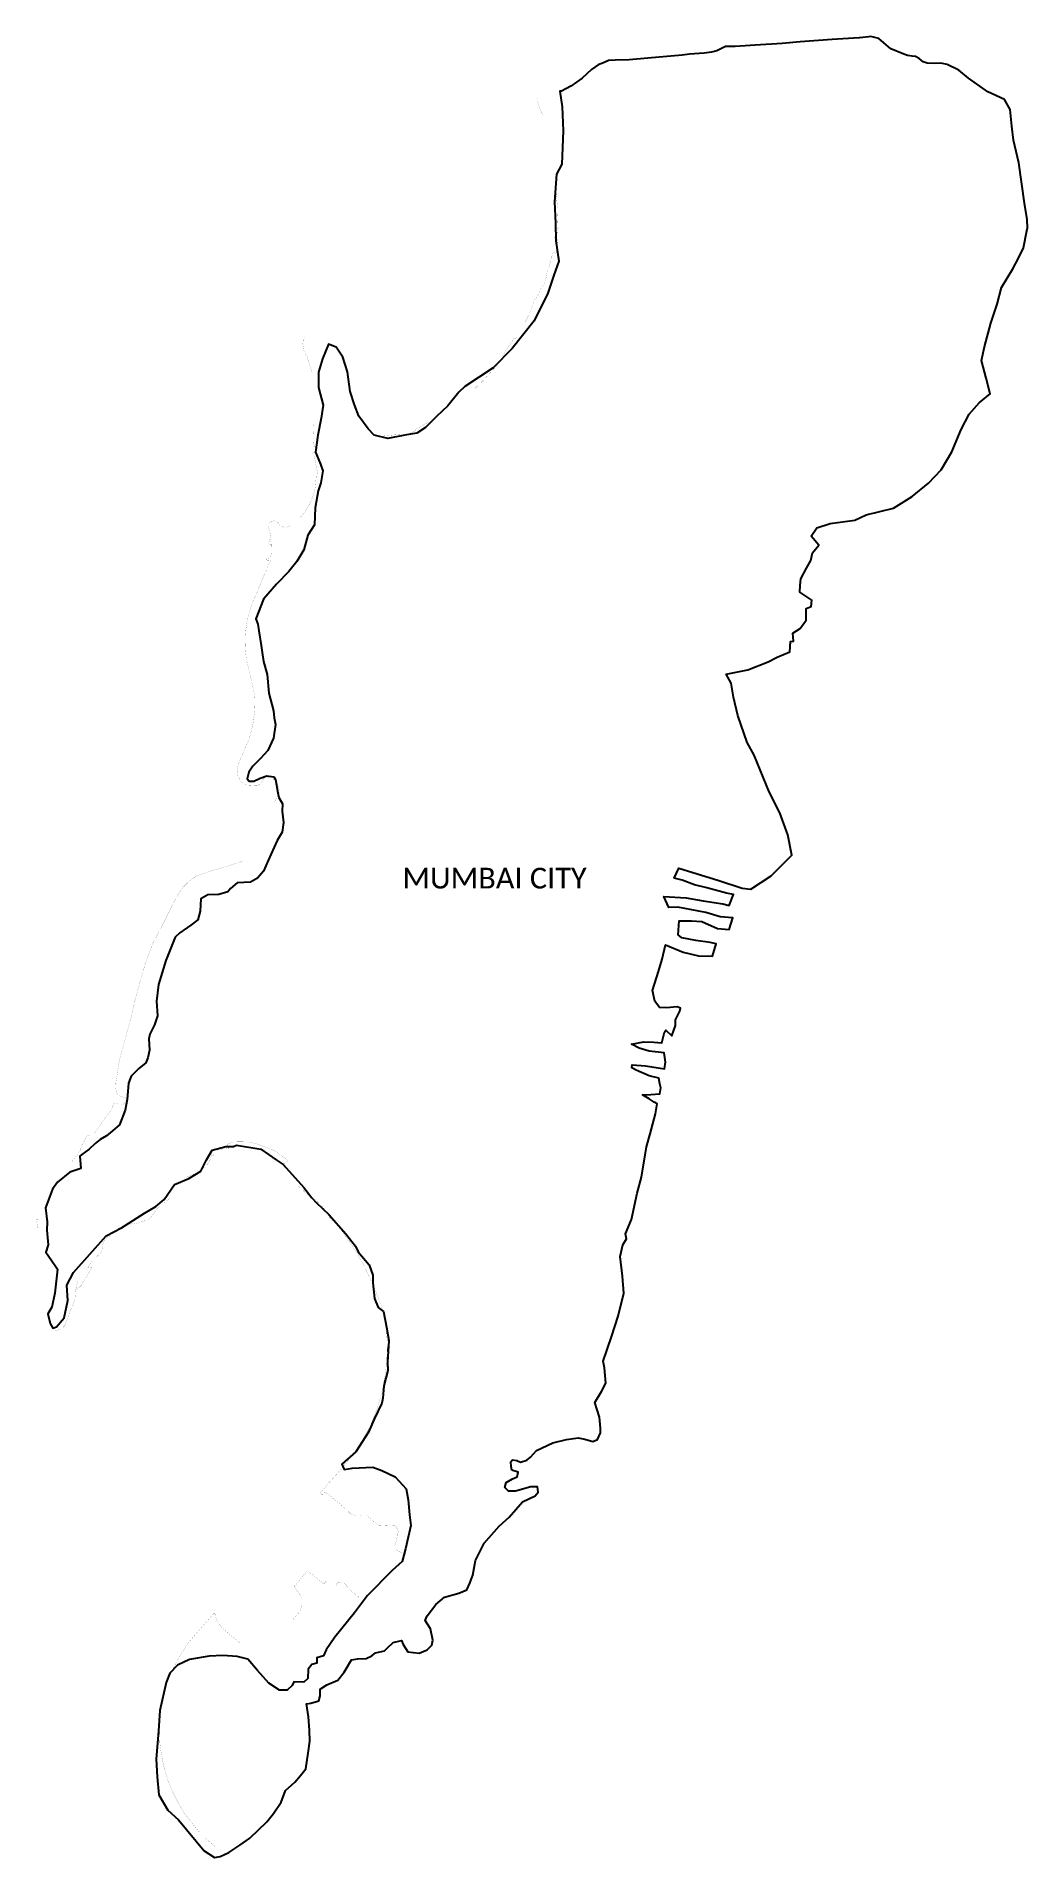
# Model space of a CAD drawing. Header units: metres. Extents: x 267457 to 277034, y 2090463 to 2108057.
import ezdxf

# ---------------------------------------------------------------- set-up
doc = ezdxf.new("R2010")
doc.units = ezdxf.units.M
doc.layers.add('SEAWALL', color=170, linetype='Continuous')
doc.layers.add('village', color=3, linetype='Continuous')
doc.styles.get("Standard").update_dxf_attribs({"font": 'calibri.ttf'})

msp = doc.modelspace()

# ---------------------------------------------------------------- linework, layer by layer
at = {"layer": 'SEAWALL', "const_width": 1}
msp.add_lwpolyline([(272359, 2107283), (272332, 2107336), (272293, 2107436), (272293, 2107447), (272297, 2107459)], dxfattribs=at)
at = {"layer": 'SEAWALL', "const_width": 1, "flags": 128}
for points in [[(272487, 2106534), (272481, 2106529), (272482, 2106510), (272486, 2106462), (272494, 2106389), (272492, 2106329), (272498, 2106203), (272478, 2106207), (272479, 2106178), (272491, 2106179), (272483, 2106125), (272464, 2106128), (272460, 2106094), (272496, 2106091), (272477, 2105963), (272446, 2105968), (272443, 2105955), (272436, 2105928), (272406, 2105814), (272394, 2105803), (272381, 2105720), (272361, 2105664), (272337, 2105632), (272296, 2105540), (272266, 2105503), (272250, 2105450), (272222, 2105380), (272177, 2105292)], [(270053, 2105153), (270037, 2105149), (270031, 2105086), (270038, 2105037), (270041, 2105025), (270054, 2104993), (270071, 2104967), (270083, 2104923), (270114, 2104830), (270117, 2104814)], [(272095, 2105150), (272089, 2105139), (272077, 2105144), (272063, 2105127), (272054, 2105110), (272023, 2105064), (271971, 2104989), (271963, 2104977)], [(271912, 2104884), (271768, 2104727), (271678, 2104642)], [(270137, 2104306), (270136, 2104240), (270131, 2104230), (270129, 2104176), (270139, 2104154), (270136, 2104113), (270167, 2104052), (270121, 2104026)], [(271016, 2104202), (271121, 2104247), (271116, 2104256), (271250, 2104333)], [(270815, 2104198), (270982, 2104213)], [(270141, 2104009), (270162, 2103896), (270177, 2103831), (270162, 2103823), (270151, 2103701), (270134, 2103627), (270100, 2103546), (270063, 2103481), (270004, 2103405)], [(269910, 2103330), (269909, 2103330), (269901, 2103326), (269890, 2103321), (269878, 2103314), (269870, 2103311), (269863, 2103311), (269857, 2103312), (269848, 2103316), (269829, 2103323), (269821, 2103326), (269819, 2103325), (269817, 2103324), (269814, 2103325), (269810, 2103330), (269805, 2103338), (269796, 2103353), (269790, 2103361), (269782, 2103367), (269771, 2103373), (269762, 2103376), (269752, 2103377), (269744, 2103375), (269728, 2103369), (269710, 2103360), (269705, 2103355), (269702, 2103348), (269701, 2103337), (269701, 2103328), (269701, 2103322), (269700, 2103320), (269700, 2103320), (269698, 2103317), (269698, 2103314), (269700, 2103306), (269710, 2103276), (269715, 2103256), (269717, 2103245), (269721, 2103225), (269723, 2103214), (269723, 2103206), (269724, 2103205), (269723, 2103202), (269722, 2103198), (269720, 2103197), (269716, 2103197), (269714, 2103197), (269713, 2103198), (269711, 2103198), (269709, 2103197), (269708, 2103195), (269708, 2103191), (269709, 2103188), (269712, 2103187), (269714, 2103185), (269716, 2103181), (269715, 2103179), (269713, 2103175), (269710, 2103172), (269703, 2103169), (269700, 2103167), (269700, 2103165), (269702, 2103159), (269704, 2103153), (269708, 2103148), (269711, 2103147), (269713, 2103147), (269717, 2103150), (269721, 2103153), (269726, 2103154), (269729, 2103154), (269731, 2103153), (269732, 2103151), (269732, 2103145), (269729, 2103088), (269729, 2103069), (269728, 2103062), (269726, 2103053), (269723, 2103044), (269722, 2103033), (269723, 2103030), (269723, 2103026), (269722, 2103024), (269717, 2103021), (269710, 2103018), (269702, 2103017), (269694, 2103016), (269688, 2103013), (269685, 2103012), (269683, 2103009), (269683, 2103005), (269683, 2103001), (269687, 2102996), (269693, 2102994), (269702, 2102994), (269709, 2102995), (269715, 2102994), (269717, 2102993), (269717, 2102991), (269716, 2102985), (269709, 2102967), (269707, 2102961), (269703, 2102959), (269699, 2102958), (269695, 2102957), (269692, 2102954), (269691, 2102950), (269691, 2102946), (269692, 2102942), (269693, 2102939), (269692, 2102935), (269690, 2102928), (269688, 2102918), (269688, 2102911), (269687, 2102908), (269683, 2102905), (269679, 2102898), (269663, 2102864), (269648, 2102832), (269640, 2102812), (269630, 2102782), (269618, 2102758), (269604, 2102725), (269601, 2102715), (269595, 2102699), (269574, 2102654), (269555, 2102613), (269549, 2102597), (269533, 2102554), (269517, 2102502), (269504, 2102455), (269495, 2102415), (269484, 2102351), (269478, 2102295), (269475, 2102240), (269474, 2102166), (269477, 2102119), (269483, 2102062), (269485, 2102051), (269486, 2102041), (269489, 2102026), (269502, 2101968), (269510, 2101935), (269520, 2101894), (269534, 2101836), (269547, 2101783), (269556, 2101743), (269562, 2101695), (269566, 2101649), (269566, 2101630), (269566, 2101622), (269565, 2101594), (269564, 2101577), (269565, 2101558), (269566, 2101547), (269547, 2101400), (269512, 2101269), (269462, 2101157), (269406, 2101022), (269396, 2100955), (269403, 2100914), (269432, 2100861), (269445, 2100845), (269484, 2100825), (269529, 2100823), (269553, 2100821), (269571, 2100820), (269591, 2100820), (269605, 2100825), (269627, 2100850), (269644, 2100878), (269660, 2100894), (269679, 2100903), (269707, 2100899), (269743, 2100881), (269770, 2100861), (269783, 2100846), (269798, 2100807), (269805, 2100772), (269804, 2100759), (269796, 2100744), (269785, 2100713), (269764, 2100672), (269754, 2100658)], [(269456, 2100092), (269424, 2100079), (269329, 2100049), (269131, 2099991), (269007, 2099947), (268934, 2099898), (268878, 2099841), (268826, 2099769), (268798, 2099716), (268759, 2099642), (268683, 2099489), (268582, 2099294), (268506, 2099092), (268421, 2098791), (268372, 2098582), (268260, 2098171), (268226, 2097960), (268222, 2097913), (268228, 2097861), (268239, 2097838), (268266, 2097818), (268311, 2097804), (268323, 2097799), (268327, 2097793), (268324, 2097779), (268306, 2097748), (268289, 2097737), (268268, 2097733), (268241, 2097747), (268217, 2097754), (268204, 2097749), (268193, 2097727), (268190, 2097693), (268182, 2097682), (268138, 2097631), (268089, 2097562), (268032, 2097475), (267993, 2097456), (267950, 2097434), (267926, 2097404), (267907, 2097358), (267884, 2097325), (267882, 2097297), (267860, 2097260), (267823, 2097214), (267794, 2097181)], [(268845, 2096962), (268856, 2096985), (268872, 2097002), (268893, 2097025), (268917, 2097042), (268950, 2097054), (269023, 2097082), (269021, 2097086), (269054, 2097110), (269063, 2097110), (269066, 2097112), (269068, 2097115), (269069, 2097121), (269071, 2097126), (269121, 2097172), (269152, 2097252), (269167, 2097244), (269173, 2097261), (269187, 2097276), (269201, 2097290), (269199, 2097294), (269212, 2097303), (269226, 2097301), (269255, 2097309), (269270, 2097313), (269297, 2097309), (269308, 2097309), (269317, 2097310), (269298, 2097353)], [(269298, 2097353), (269332, 2097367), (269361, 2097376), (269429, 2097378), (269512, 2097375), (269581, 2097360), (269661, 2097328), (269717, 2097310), (269761, 2097289), (269811, 2097257), (269888, 2097198), (269837, 2097154), (269850, 2097136)], [(268478, 2096609), (268491, 2096612), (268513, 2096618), (268532, 2096627), (268549, 2096639), (268565, 2096652), (268586, 2096677), (268608, 2096713), (268624, 2096734), (268637, 2096744), (268648, 2096752), (268659, 2096760), (268683, 2096785), (268706, 2096804), (268730, 2096821), (268751, 2096830)], [(267485, 2096632), (267457, 2096629), (267468, 2096553), (267494, 2096555)], [(268055, 2096284), (268074, 2096300), (268087, 2096322), (268095, 2096358), (268099, 2096390), (268110, 2096419), (268120, 2096437), (268139, 2096451), (268178, 2096476), (268198, 2096495), (268215, 2096515), (268236, 2096534), (268263, 2096549), (268303, 2096569), (268337, 2096577), (268383, 2096586), (268431, 2096592), (268458, 2096600), (268478, 2096609)], [(267838, 2095952), (267870, 2095971), (267893, 2095994), (267951, 2096092), (267993, 2096162), (267991, 2096168), (267979, 2096163), (267945, 2096158), (267997, 2096224), (268055, 2096284)], [(267628, 2095549), (267670, 2095561), (267697, 2095567), (267731, 2095603), (267736, 2095621), (267753, 2095662), (267776, 2095714), (267781, 2095740), (267811, 2095804), (267829, 2095857), (267834, 2095927), (267844, 2095989), (267859, 2096034), (267860, 2096037)], [(270274, 2093146), (270233, 2093107), (270083, 2093228), (270069, 2093229), (269954, 2093088), (269954, 2093076), (269999, 2093005), (270022, 2092973), (270024, 2092910), (270004, 2092841), (269937, 2092765)], [(270352, 2093092), (270360, 2093112), (270374, 2093123), (270400, 2093125), (270421, 2093121), (270443, 2093102), (270462, 2093074), (270475, 2093057), (270548, 2093001), (270590, 2092963)], [(269424, 2092536), (269389, 2092565), (269251, 2092681), (269202, 2092745), (269191, 2092780), (269183, 2092818), (269168, 2092818), (269005, 2092632), (268926, 2092541), (268848, 2092419), (268762, 2092260), (268742, 2092221), (268700, 2092104), (268669, 2091984), (268651, 2091856), (268646, 2091834), (268642, 2091776), (268650, 2091565), (268658, 2091504), (268668, 2091440), (268686, 2091351), (268727, 2091209), (268756, 2091140), (268772, 2091101), (268823, 2090998), (268850, 2090953), (268877, 2090908), (268911, 2090859), (268961, 2090793), (269030, 2090710), (269037, 2090703), (269083, 2090656), (269179, 2090572)]]:
    msp.add_lwpolyline(points, dxfattribs=at)
at = {"layer": 'SEAWALL', "lineweight": 70, "const_width": 1}
msp.add_lwpolyline([(270991, 2093405), (270943, 2093429), (270928, 2093449), (270920, 2093473), (270937, 2093533), (270945, 2093569), (270946, 2093585), (270954, 2093605), (270950, 2093625), (270931, 2093662), (270907, 2093674), (270880, 2093676), (270808, 2093673), (270765, 2093670), (270718, 2093706), (270688, 2093733), (270664, 2093753), (270646, 2093768), (270631, 2093770), (270594, 2093768), (270548, 2093769), (270513, 2093774), (270493, 2093783), (270438, 2093835), (270391, 2093876), (270343, 2093916), (270261, 2093985), (270249, 2093994), (270225, 2093974), (270209, 2093974), (270201, 2093986), (270225, 2094014), (270270, 2094069), (270371, 2094180), (270444, 2094266), (270513, 2094353), (270550, 2094405), (270595, 2094476), (270648, 2094567), (270689, 2094650), (270726, 2094742), (270743, 2094785), (270776, 2094889), (270801, 2094988), (270818, 2095080), (270832, 2095167), (270841, 2095247), (270846, 2095363), (270847, 2095447), (270837, 2095554), (270826, 2095642), (270801, 2095764), (270767, 2095849), (270726, 2095960), (270718, 2095974), (270709, 2095984), (270703, 2095996), (270701, 2096004), (270702, 2096011), (270644, 2096136), (270613, 2096201), (270538, 2096329), (270431, 2096485), (270339, 2096609), (270319, 2096617), (270310, 2096621), (270303, 2096627), (270297, 2096635), (270290, 2096642), (270283, 2096653), (270284, 2096663), (270286, 2096671), (270206, 2096767), (270154, 2096815), (270099, 2096851), (270082, 2096864), (270050, 2096892), (270003, 2096936), (269920, 2097020)], dxfattribs=at)
at = {"layer": 'village'}
msp.add_polyline3d([(275519, 2108057, 0), (275501, 2108054, 0), (275412, 2108042, 0), (275408, 2108042, 0), (275145, 2108028, 0), (274836, 2108003, 0), (274664, 2107990, 0), (274403, 2107972, 0), (274209, 2107958, 0), (274115, 2107959, 0), (274032, 2107918, 0), (273979, 2107904, 0), (273910, 2107896, 0), (273767, 2107885, 0), (273696, 2107877, 0), (273696, 2107877, 0), (273661, 2107873, 0), (273547, 2107862, 0), (273364, 2107848, 0), (273185, 2107830, 0), (273048, 2107827, 0), (272984, 2107824, 0), (272935, 2107803, 0), (272884, 2107782, 0), (272820, 2107738, 0), (272729, 2107652, 0), (272622, 2107577, 0), (272532, 2107528, 0), (272514, 2107529, 0), (272537, 2107376, 0), (272548, 2107145, 0), (272535, 2106824, 0), (272482, 2106726, 0), (272463, 2106458, 0), (272471, 2106254, 0), (272475, 2106082, 0), (272505, 2105884, 0), (272455, 2105750, 0), (272398, 2105577, 0), (272266, 2105310, 0), (272055, 2105042, 0), (271871, 2104855, 0), (271596, 2104676, 0), (271596, 2104676, 0), (271538, 2104621, 0), (271433, 2104487, 0), (271324, 2104384, 0), (271217, 2104279, 0), (271134, 2104223, 0), (271018, 2104205, 0), (270854, 2104172, 0), (270721, 2104205, 0), (270662, 2104265, 0), (270572, 2104389, 0), (270530, 2104498, 0), (270489, 2104628, 0), (270463, 2104816, 0), (270416, 2104957, 0), (270354, 2105055, 0), (270279, 2105083, 0), (270222, 2104941, 0), (270181, 2104813, 0), (270184, 2104665, 0), (270227, 2104496, 0), (270208, 2104368, 0), (270175, 2104206, 0), (270153, 2104041, 0), (270203, 2103926, 0), (270224, 2103860, 0), (270205, 2103744, 0), (270180, 2103666, 0), (270149, 2103501, 0), (270145, 2103339, 0), (270080, 2103240, 0), (270041, 2103098, 0), (269973, 2102983, 0), (269896, 2102889, 0), (269776, 2102766, 0), (269650, 2102620, 0), (269577, 2102429, 0), (269595, 2102379, 0), (269605, 2102315, 0), (269629, 2102172, 0), (269639, 2102106, 0), (269652, 2102019, 0), (269685, 2101892, 0), (269702, 2101713, 0), (269747, 2101540, 0), (269755, 2101475, 0), (269767, 2101408, 0), (269748, 2101278, 0), (269694, 2101157, 0), (269622, 2101081, 0), (269548, 2101006, 0), (269510, 2100950, 0), (269493, 2100883, 0), (269512, 2100861, 0), (269559, 2100861, 0), (269618, 2100892, 0), (269684, 2100912, 0), (269751, 2100904, 0), (269767, 2100878, 0), (269791, 2100749, 0), (269799, 2100704, 0), (269834, 2100644, 0), (269833, 2100572, 0), (269843, 2100461, 0), (269831, 2100370, 0), (269783, 2100290, 0), (269697, 2100096, 0), (269652, 2099994, 0), (269592, 2099925, 0), (269525, 2099887, 0), (269398, 2099880, 0), (269332, 2099824, 0), (269305, 2099793, 0), (269218, 2099768, 0), (269113, 2099763, 0), (269046, 2099725, 0), (269038, 2099607, 0), (269017, 2099523, 0), (268949, 2099471, 0), (268842, 2099398, 0), (268796, 2099355, 0), (268707, 2099129, 0), (268637, 2098897, 0), (268617, 2098737, 0), (268626, 2098595, 0), (268599, 2098507, 0), (268553, 2098419, 0), (268542, 2098371, 0), (268549, 2098263, 0), (268534, 2098188, 0), (268513, 2098141, 0), (268448, 2098087, 0), (268372, 2098011, 0), (268347, 2097943, 0), (268333, 2097787, 0), (268314, 2097682, 0), (268259, 2097543, 0), (268191, 2097484, 0), (268135, 2097436, 0), (268074, 2097399, 0), (268024, 2097360, 0), (267968, 2097306, 0), (267897, 2097256, 0), (267875, 2097238, 0), (267887, 2097119, 0), (267780, 2097085, 0), (267659, 2096989, 0), (267613, 2096920, 0), (267545, 2096739, 0), (267560, 2096604, 0), (267557, 2096523, 0), (267570, 2096382, 0), (267547, 2096313, 0), (267607, 2096229, 0), (267642, 2096177, 0), (267660, 2096148, 0), (267635, 2095917, 0), (267607, 2095780, 0), (267567, 2095717, 0), (267589, 2095622, 0), (267617, 2095576, 0), (267650, 2095591, 0), (267725, 2095677, 0), (267759, 2095844, 0), (267750, 2095992, 0), (267816, 2096116, 0), (268131, 2096469, 0), (268278, 2096547, 0), (268501, 2096689, 0), (268611, 2096753, 0), (268690, 2096819, 0), (268791, 2096966, 0), (268931, 2097024, 0), (269044, 2097094, 0), (269100, 2097203, 0), (269154, 2097297, 0), (269287, 2097332, 0), (269361, 2097333, 0), (269389, 2097344, 0), (269626, 2097308, 0), (269775, 2097205, 0), (269840, 2097159, 0), (270041, 2096936, 0), (270118, 2096836, 0), (270159, 2096790, 0), (270282, 2096674, 0), (270446, 2096488, 0), (270539, 2096371, 0), (270567, 2096314, 0), (270671, 2096188, 0), (270707, 2096089, 0), (270706, 2096015, 0), (270724, 2095865, 0), (270760, 2095777, 0), (270811, 2095740, 0), (270838, 2095586, 0), (270862, 2095457, 0), (270849, 2095248, 0), (270854, 2095167, 0), (270815, 2095020, 0), (270803, 2094902, 0), (270796, 2094853, 0), (270721, 2094698, 0), (270665, 2094572, 0), (270543, 2094382, 0), (270407, 2094264, 0), (270432, 2094211, 0), (270508, 2094224, 0), (270709, 2094234, 0), (270793, 2094202, 0), (270923, 2094140, 0), (271028, 2094024, 0), (271048, 2093918, 0), (271063, 2093775, 0), (271075, 2093670, 0), (271022, 2093444, 0), (270990, 2093324, 0), (270893, 2093236, 0), (270656, 2092994, 0), (270531, 2092826, 0), (270340, 2092592, 0), (270258, 2092470, 0), (270231, 2092411, 0), (270165, 2092392, 0), (270165, 2092340, 0), (270119, 2092327, 0), (270082, 2092284, 0), (270078, 2092193, 0), (270042, 2092156, 0), (269944, 2092161, 0), (269928, 2092124, 0), (269881, 2092081, 0), (269806, 2092080, 0), (269703, 2092149, 0), (269593, 2092271, 0), (269499, 2092381, 0), (269398, 2092404, 0), (269259, 2092416, 0), (269126, 2092407, 0), (268936, 2092376, 0), (268819, 2092322, 0), (268747, 2092243, 0), (268710, 2092153, 0), (268648, 2091884, 0), (268638, 2091688, 0), (268613, 2091413, 0), (268622, 2091244, 0), (268640, 2091068, 0), (268728, 2090922, 0), (268831, 2090829, 0), (269079, 2090528, 0), (269179, 2090463, 0), (269233, 2090474, 0), (269316, 2090511, 0), (269421, 2090582, 0), (269520, 2090649, 0), (269684, 2090807, 0), (269748, 2090887, 0), (269821, 2090999, 0), (269862, 2091111, 0), (269953, 2091192, 0), (270010, 2091255, 0), (270059, 2091320, 0), (270082, 2091472, 0), (270098, 2091586, 0), (270097, 2091694, 0), (270085, 2091823, 0), (270067, 2091947, 0), (270108, 2091955, 0), (270187, 2091976, 0), (270197, 2092025, 0), (270198, 2092090, 0), (270262, 2092131, 0), (270368, 2092176, 0), (270430, 2092253, 0), (270502, 2092374, 0), (270560, 2092382, 0), (270643, 2092386, 0), (270697, 2092413, 0), (270732, 2092440, 0), (270821, 2092459, 0), (270847, 2092487, 0), (270905, 2092540, 0), (270985, 2092559, 0), (271002, 2092520, 0), (271047, 2092450, 0), (271154, 2092438, 0), (271233, 2092469, 0), (271278, 2092516, 0), (271288, 2092564, 0), (271265, 2092673, 0), (271214, 2092752, 0), (271231, 2092797, 0), (271317, 2092908, 0), (271400, 2092980, 0), (271537, 2093016, 0), (271616, 2093050, 0), (271646, 2093113, 0), (271673, 2093192, 0), (271699, 2093333, 0), (271784, 2093501, 0), (271928, 2093664, 0), (272025, 2093750, 0), (272153, 2093899, 0), (272277, 2093956, 0), (272304, 2093993, 0), (272300, 2094045, 0), (272235, 2094043, 0), (272087, 2094004, 0), (272017, 2094004, 0), (271983, 2094038, 0), (271995, 2094085, 0), (272058, 2094122, 0), (272102, 2094141, 0), (272111, 2094185, 0), (272049, 2094207, 0), (272044, 2094240, 0), (272041, 2094286, 0), (272056, 2094306, 0), (272099, 2094298, 0), (272135, 2094283, 0), (272196, 2094302, 0), (272231, 2094332, 0), (272288, 2094394, 0), (272447, 2094468, 0), (272578, 2094503, 0), (272693, 2094517, 0), (272756, 2094505, 0), (272834, 2094481, 0), (272878, 2094502, 0), (272907, 2094567, 0), (272907, 2094612, 0), (272897, 2094719, 0), (272854, 2094859, 0), (272918, 2094967, 0), (272958, 2095045, 0), (272945, 2095195, 0), (272934, 2095257, 0), (273013, 2095494, 0), (273079, 2095693, 0), (273133, 2095917, 0), (273120, 2096081, 0), (273097, 2096271, 0), (273122, 2096381, 0), (273158, 2096442, 0), (273150, 2096490, 0), (273207, 2096626, 0), (273262, 2096882, 0), (273302, 2097036, 0), (273353, 2097330, 0), (273387, 2097456, 0), (273440, 2097647, 0), (273455, 2097746, 0), (273427, 2097761, 0), (273379, 2097793, 0), (273313, 2097832, 0), (273395, 2097836, 0), (273480, 2097841, 0), (273491, 2097900, 0), (273481, 2097939, 0), (273471, 2097991, 0), (273377, 2098016, 0), (273251, 2098070, 0), (273210, 2098091, 0), (273212, 2098123, 0), (273343, 2098111, 0), (273525, 2098083, 0), (273534, 2098146, 0), (273524, 2098238, 0), (273376, 2098254, 0), (273281, 2098284, 0), (273206, 2098320, 0), (273327, 2098343, 0), (273423, 2098342, 0), (273501, 2098335, 0), (273526, 2098437, 0), (273537, 2098456, 0), (273596, 2098403, 0), (273632, 2098503, 0), (273632, 2098557, 0), (273674, 2098640, 0), (273679, 2098668, 0), (273649, 2098683, 0), (273546, 2098671, 0), (273478, 2098676, 0), (273433, 2098736, 0), (273411, 2098840, 0), (273469, 2099023, 0), (273502, 2099143, 0), (273535, 2099280, 0), (273705, 2099211, 0), (273854, 2099174, 0), (273991, 2099171, 0), (274026, 2099292, 0), (273967, 2099304, 0), (273830, 2099321, 0), (273693, 2099349, 0), (273658, 2099377, 0), (273667, 2099514, 0), (273788, 2099512, 0), (273886, 2099505, 0), (274038, 2099440, 0), (274151, 2099430, 0), (274186, 2099542, 0), (274064, 2099552, 0), (273925, 2099592, 0), (273790, 2099618, 0), (273656, 2099646, 0), (273569, 2099640, 0), (273519, 2099748, 0), (273734, 2099735, 0), (273900, 2099705, 0), (274090, 2099678, 0), (274151, 2099662, 0), (274191, 2099767, 0), (274126, 2099781, 0), (273935, 2099831, 0), (273817, 2099860, 0), (273696, 2099907, 0), (273618, 2099924, 0), (273665, 2100023, 0), (274051, 2099901, 0), (274276, 2099829, 0), (274359, 2099817, 0), (274555, 2099946, 0), (274755, 2100146, 0), (274718, 2100345, 0), (274641, 2100555, 0), (274537, 2100758, 0), (274392, 2101113, 0), (274324, 2101236, 0), (274234, 2101496, 0), (274193, 2101675, 0), (274171, 2101809, 0), (274122, 2101895, 0), (274331, 2101938, 0), (274526, 2102014, 0), (274614, 2102061, 0), (274737, 2102111, 0), (274742, 2102212, 0), (274771, 2102215, 0), (274766, 2102291, 0), (274835, 2102338, 0), (274896, 2102418, 0), (274895, 2102529, 0), (274944, 2102548, 0), (274950, 2102609, 0), (274832, 2102688, 0), (274838, 2102757, 0), (274843, 2102816, 0), (274898, 2102921, 0), (274939, 2102995, 0), (274957, 2103069, 0), (275018, 2103143, 0), (274944, 2103228, 0), (274998, 2103308, 0), (275126, 2103352, 0), (275365, 2103385, 0), (275475, 2103435, 0), (275738, 2103499, 0), (275920, 2103611, 0), (276078, 2103741, 0), (276200, 2103871, 0), (276302, 2104044, 0), (276392, 2104259, 0), (276470, 2104407, 0), (276567, 2104518, 0), (276674, 2104603, 0), (276633, 2104756, 0), (276588, 2104925, 0), (276618, 2105059, 0), (276680, 2105288, 0), (276740, 2105470, 0), (276783, 2105632, 0), (276890, 2105810, 0), (276946, 2105915, 0), (276995, 2106016, 0), (277028, 2106180, 0), (277028, 2106180, 0), (277034, 2106209, 0), (277031, 2106288, 0), (277004, 2106446, 0), (276950, 2106837, 0), (276898, 2107056, 0), (276882, 2107191, 0), (276865, 2107352, 0), (276812, 2107447, 0), (276649, 2107522, 0), (276464, 2107652, 0), (276371, 2107730, 0), (276257, 2107787, 0), (276197, 2107799, 0), (276137, 2107796, 0), (276063, 2107797, 0), (276024, 2107811, 0), (275986, 2107842, 0), (275950, 2107864, 0), (275919, 2107866, 0), (275873, 2107874, 0), (275838, 2107885, 0), (275712, 2107938, 0), (275597, 2108036, 0), (275519, 2108057, 0)], close=True, dxfattribs=at)

# ---------------------------------------------------------------- texts
at = {"insert": (270993, 2100025), "char_height": 200, "attachment_point": 1}
msp.add_mtext_dynamic_manual_height_columns('MUMBAI CITY', width=7469.15, gutter_width=1, heights=[0], dxfattribs=at)

doc.saveas('drawing.dxf')
